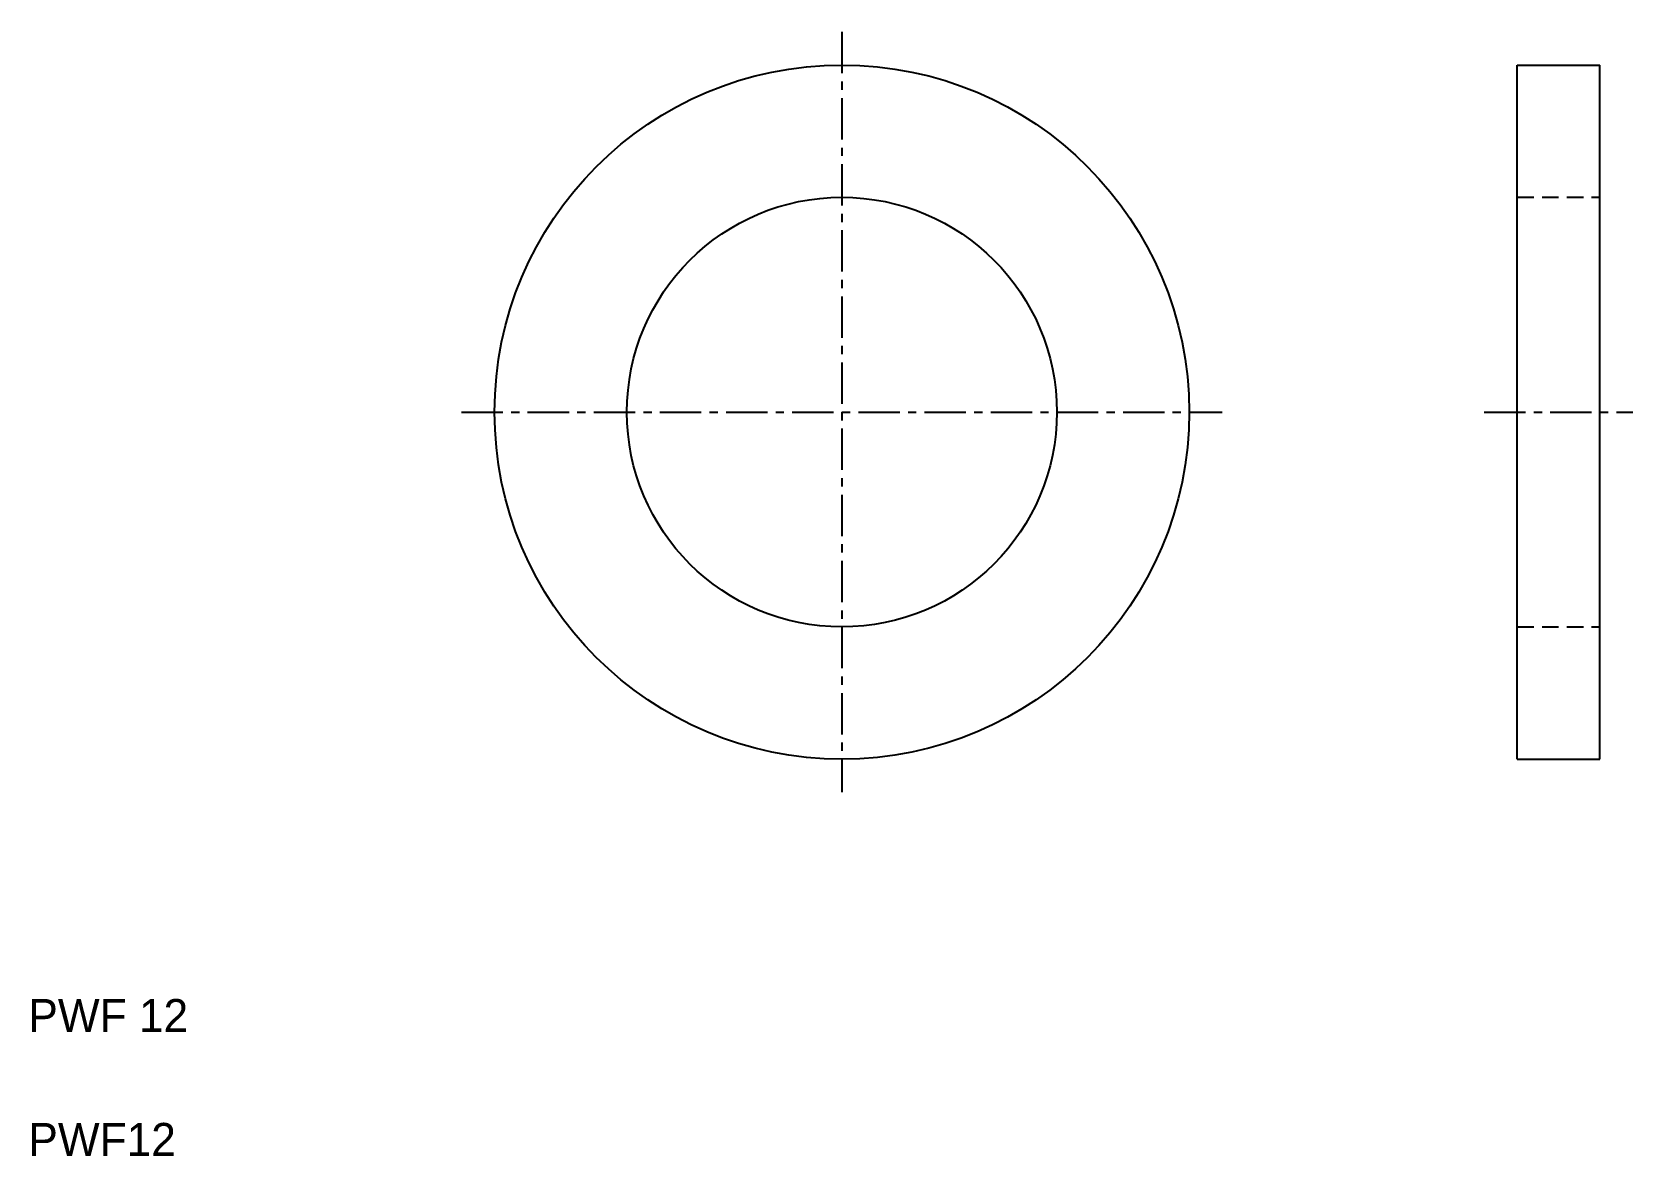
# Model space of a CAD drawing. Extents: x 2.6 to 51, y 2.5 to 36.5.
import ezdxf

# ---------------------------------------------------------------- set-up
doc = ezdxf.new("R2010")
doc.units = 0
doc.linetypes.add('CENTER', pattern=[2, 1.25, -0.25, 0.25, -0.25])
doc.linetypes.add('DASHED', pattern=[0.75, 0.5, -0.25])
doc.layers.get('0').update_dxf_attribs({"linetype": 'CONTINUOUS'})
doc.layers.add('CENTER', color=1, linetype='CENTER')

msp = doc.modelspace()

# ---------------------------------------------------------------- linework, layer by layer
at = {"color": 7, "linetype": 'CONTINUOUS'}
for p, q in [((47.513, 14.507), (47.513, 35.507)), ((47.513, 35.507), (50.013, 35.507)), ((50.013, 14.507), (50.013, 35.507)), ((50.013, 25.007), (50.013, 25.007)), ((47.513, 14.509), (50.013, 14.509)), ((47.513, 14.507), (50.013, 14.507))]:
    msp.add_line(p, q, dxfattribs=at)
at = {"color": 3, "linetype": 'DASHED'}
for p, q in [((47.513, 31.507), (50.013, 31.507)), ((47.513, 18.507), (50.013, 18.507))]:
    msp.add_line(p, q, dxfattribs=at)
at = {"color": 7, "linetype": 'CONTINUOUS'}
for radius in [10.5, 6.5]:
    msp.add_circle((27.095, 25.007), radius, dxfattribs=at)
at = {"layer": 'CENTER', "color": 1, "linetype": 'CENTER'}
for p, q in [((27.095, 36.507), (27.095, 13.507)), ((15.595, 25.007), (38.595, 25.007)), ((46.513, 25.007), (51.013, 25.007))]:
    msp.add_line(p, q, dxfattribs=at)

# ---------------------------------------------------------------- texts
at = {"color": 7, "linetype": 'CONTINUOUS'}
for s, p in [('PWF 12', (2.5, 6.25)), ('PWF12', (2.5, 2.5))]:
    msp.add_text(s, height=1, dxfattribs=at).set_placement(p)

doc.saveas('drawing.dxf')
